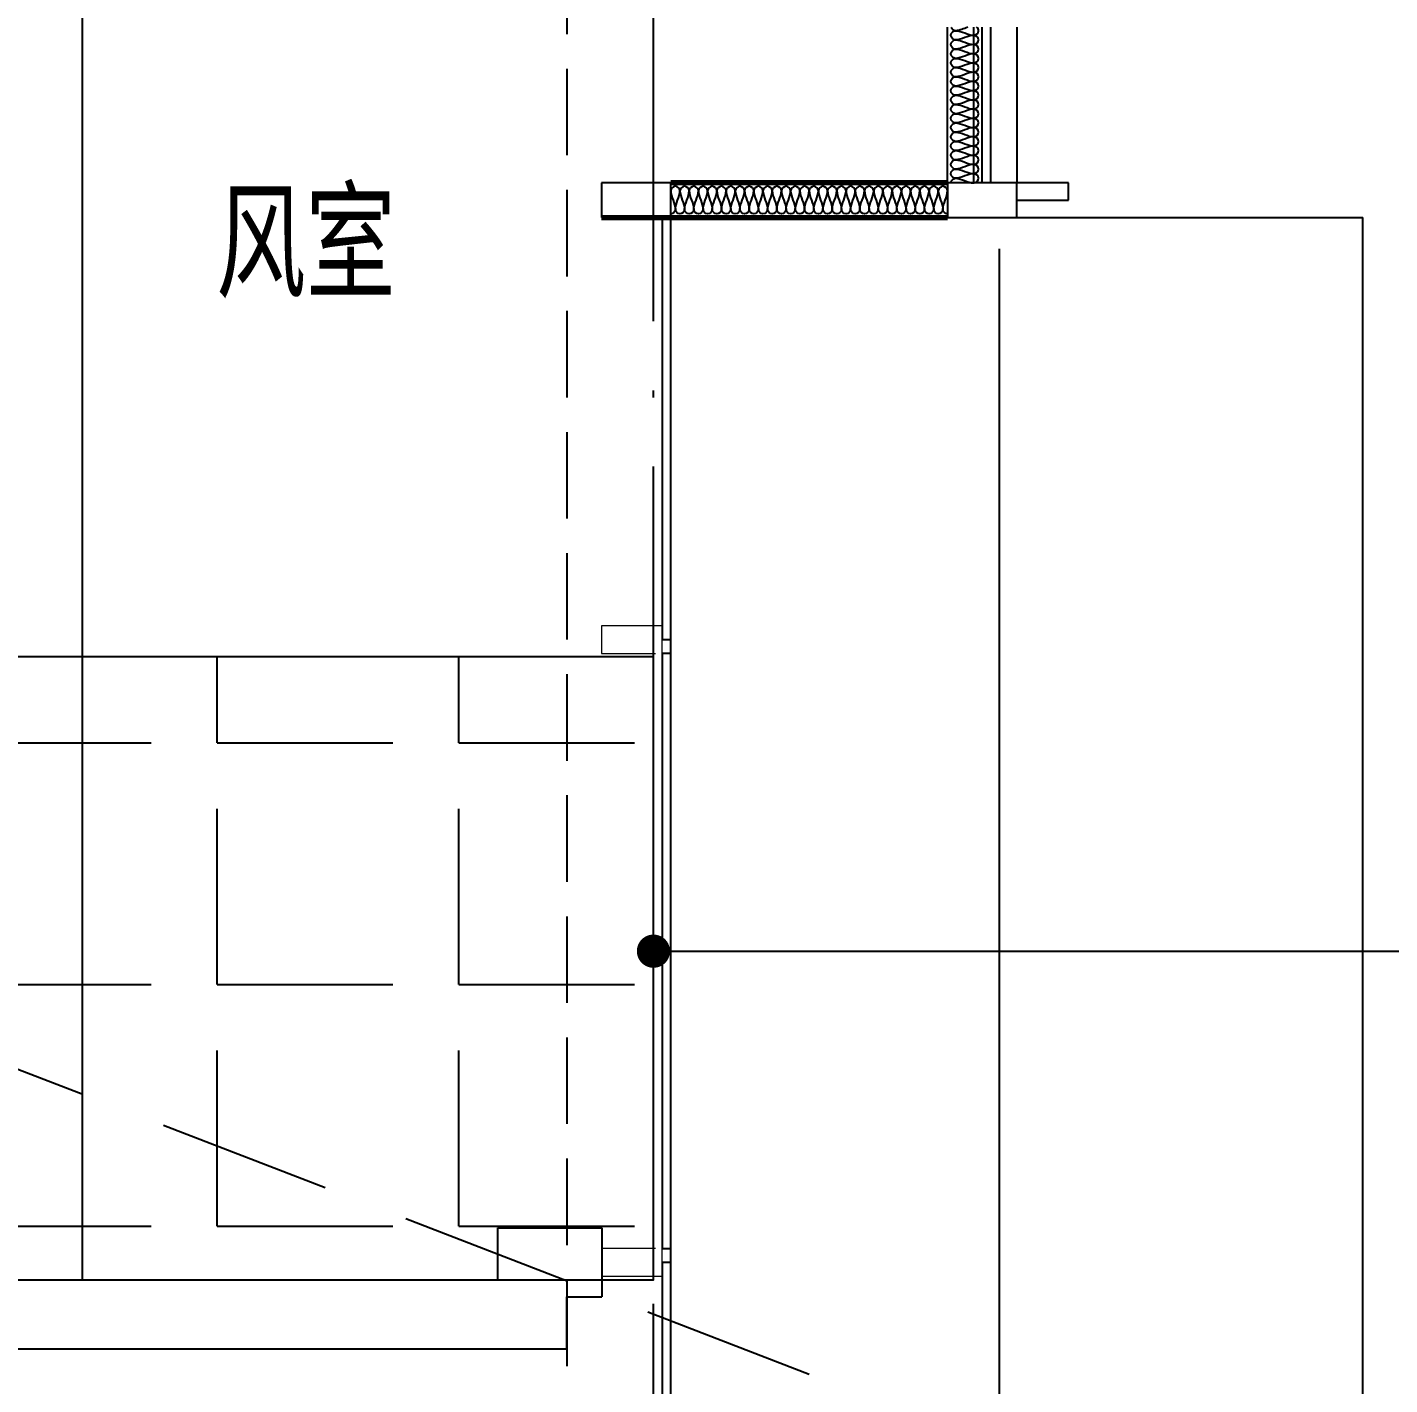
# Model space of a CAD drawing. Header units: millimetres. Extents: x 12325263 to 13848842, y -1463133 to 573208.
# Drawn here: x 12602487 to 12606425, y -628841 to -624917 of the extents above; entities that cross this region are included whole.
import ezdxf

# ---------------------------------------------------------------- set-up
doc = ezdxf.new("R2010")
doc.units = ezdxf.units.MM
doc.header["$LTSCALE"] = 1000
for name, pattern in [('ACAD_ISO02W100', [15, 12, -3]), ('DASH', [0.35, 0.25, -0.1]), ('DASHED2', [0.375, 0.25, -0.125]), ('DOTE', [2.42, 2, -0.2, 0.02, -0.2])]:
    doc.linetypes.add(name, pattern=pattern)
for name, color, linetype in [('A-ANNO-DIMS', 83, 'Continuous'), ('A-ANNO-TEXT', 7, 'Continuous'), ('A-AXIS', 16, 'DOTE'), ('A-DETL-0001', 1, 'Continuous'), ('A-GLAZ', 4, 'Continuous'), ('A-WALL', 5, 'Continuous'), ('A-WALL-PATT', 8, 'Continuous'), ('AXIS', 3, 'Continuous'), ('建筑-楼板开洞', 251, 'Continuous'), ('投影线', 6, 'ACAD_ISO02W100'), ('结构边线', 21, 'DASH')]:
    doc.layers.add(name, color=color, linetype=linetype)
for name, color, linetype, lineweight in [('A-FLOR-PROJ', 2, 'Continuous', 25), ('A-GENM', 2, 'Continuous', 70), ('A-GENM-PROJ', 2, 'Continuous', 25), ('A-GLAZ-MULL', 4, 'Continuous', 13), ('A-GLAZ-MULL-PROJ', 2, 'Continuous', 13), ('A-GLAZ-PROJ', 2, 'Continuous', 25)]:
    doc.layers.add(name, color=color, linetype=linetype, lineweight=lineweight)
doc.styles.add('_TCH_DIM_T3', font='SIMPLEX.shx', dxfattribs={"width": 0.705882, "bigfont": 'GBCBIG.shx'})
doc.styles.add('TITXV', font='', dxfattribs={"width": 0.7})
doc.styles.get('TITXV').set_extended_font_data('SimSun')
doc.dimstyles.new('_TCH_ARCH&&120', dxfattribs={"dimtxt": 306, "dimasz": 120, "dimexe": 300, "dimexo": 360, "dimgap": 147, "dimtad": 1, "dimdec": 0, "dimzin": 0, "dimdsep": 46, "dimtxsty": '_TCH_DIM_T3', "dimblk": 'ARCHTICK', "dimcen": 0.09, "dimclrt": 7, "dimazin": 2, "dimtfac": 1, "dimtdec": 0, "dimtix": 1, "dimtmove": 2, "dimatfit": 3, "dimfxl": 1, "dimfxlon": 1, "dimtolj": 1, "dimtzin": 0, "dimarcsym": 0})

# ---------------------------------------------------------------- blocks, each defined once
blk = doc.blocks.new('E L1 CANOPY4 - E L1 CANOPY-4275020-810_L1 SE')
at = {"layer": 'A-GENM'}
for p, q in [((-14850, 28020.2), (-15650.1, 28020.2)), ((-15850, 27920.2), (-14850, 27920.2)), ((-14850, 23680.2), (-15650.1, 23680.2)), ((-15850, 23580.2), (-14850, 23580.2))]:
    blk.add_line(p, q, dxfattribs=at)
blk = doc.blocks.new('FO-Louver Only with lower mullion - 150 Spacing no glass-V2-810_L1 SE')
at = {"layer": 'A-GENM-PROJ'}
for p, q in [((-225.1, 0), (224.7, 0)), ((224.7, -75), (-225.1, -75))]:
    blk.add_line(p, q, dxfattribs=at)
at = {"layer": 'A-GLAZ'}
for p, q in [((275, 150), (225, 150)), ((225, 150), (225, 0)), ((275, 0), (275, 150)), ((325, -200), (325, 0)), ((224.7, -100), (-225.1, -100)), ((-225.1, -125), (224.7, -125))]:
    blk.add_line(p, q, dxfattribs=at)
blk = doc.blocks.new('System Panel - G2-4279687-810_L1 SE')
at = {"layer": 'A-GLAZ'}
for p, q in [((-610, 0), (610, 0)), ((610, 25), (-609.7, 25)), ((610, 0), (610, 25))]:
    blk.add_line(p, q, dxfattribs=at)
blk = doc.blocks.new('System Panel - G2-V4-810_L1 SE')
at = {"layer": 'A-GLAZ'}
for p, q in [((610, 25), (-610, 25)), ((-610, 25), (-610, 0)), ((-610, 0), (610, 0)), ((610, 0), (610, 25))]:
    blk.add_line(p, q, dxfattribs=at)
blk = doc.blocks.new('Rectangular Mullion - 80 X 200mm-4274239-810_L1 SE')
at = {"layer": 'A-GLAZ-MULL'}
for p, q in [((-40, -25), (40, -25)), ((40, -25), (40, -200)), ((-40, -200), (-40, -44.45)), ((40, -200), (-40, -200))]:
    blk.add_line(p, q, dxfattribs=at)
blk = doc.blocks.new('Rectangular Mullion - 80 X 200mm-V5-810_L1 SE')
at = {"layer": 'A-GLAZ-MULL'}
for p, q in [((-40, -25), (40, -25)), ((-40, -200), (-40, -25)), ((40, -44.45), (40, -200)), ((40, -200), (-40, -200))]:
    blk.add_line(p, q, dxfattribs=at)
blk = doc.blocks.new('asdfadsgfd')
at = {"layer": 'A-DETL-0001'}
for p, q in [((15937.7, 6595.9), (15937.7, 6396)), ((16037.7, 6595.9), (15937.7, 6595.9)), ((16037.7, 6396), (16037.7, 6595.9)), ((15937.7, 6396), (16037.7, 6396)), ((16037.7, 5595.9), (15937.7, 5595.9)), ((15937.7, 5595.9), (15937.7, 5395.9)), ((16037.7, 5395.9), (16037.7, 5595.9)), ((15937.7, 5395.9), (16037.7, 5395.9)), ((15937.7, 5395.9), (15937.7, 4395.9)), ((11697.5, 4395.9), (15937.7, 4395.9))]:
    blk.add_line(p, q, dxfattribs=at)
for points in [[(15961, 6382.6), (15954.8, 6382.6), (15947.7, 6389.6), (15947.7, 6395.9)], [(15961, 6355.9), (15954.8, 6355.9), (15940.7, 6369.3), (15954.8, 6382.6), (15961, 6382.6)], [(16014.4, 6395.9), (15996.1, 6395.9), (15979.4, 6382.6), (15961, 6382.6)], [(15961, 6382.6), (15979.4, 6382.6), (15996.1, 6369.3), (16014.4, 6369.3)], [(16014.4, 6369.3), (16020.7, 6369.3), (16034.8, 6382.6), (16020.7, 6395.9), (16014.4, 6395.9)], [(15961, 6329.3), (15954.8, 6329.3), (15940.7, 6342.6), (15954.8, 6355.9), (15961, 6355.9)], [(16014.4, 6369.3), (15996.1, 6369.3), (15979.4, 6355.9), (15961, 6355.9)], [(15961, 6355.9), (15979.4, 6355.9), (15996.1, 6342.6), (16014.4, 6342.6)], [(16014.4, 6342.6), (15996.1, 6342.6), (15979.4, 6329.3), (15961, 6329.3)], [(16014.4, 6342.6), (16020.7, 6342.6), (16034.8, 6355.9), (16020.7, 6369.3), (16014.4, 6369.3)], [(16014.4, 6315.9), (16020.7, 6315.9), (16034.8, 6329.3), (16020.7, 6342.6), (16014.4, 6342.6)], [(15961, 6302.6), (15954.8, 6302.6), (15940.7, 6315.9), (15954.8, 6329.3), (15961, 6329.3)], [(15961, 6275.9), (15954.8, 6275.9), (15940.7, 6289.3), (15954.8, 6302.6), (15961, 6302.6)], [(15961, 6329.3), (15979.4, 6329.3), (15996.1, 6315.9), (16014.4, 6315.9)], [(16014.4, 6315.9), (15996.1, 6315.9), (15979.4, 6302.6), (15961, 6302.6)], [(15961, 6302.6), (15979.4, 6302.6), (15996.1, 6289.3), (16014.4, 6289.3)], [(16014.4, 6289.3), (16020.7, 6289.3), (16034.8, 6302.6), (16020.7, 6315.9), (16014.4, 6315.9)], [(15961, 6249.3), (15954.8, 6249.3), (15940.7, 6262.6), (15954.8, 6275.9), (15961, 6275.9)], [(16014.4, 6289.3), (15996.1, 6289.3), (15979.4, 6275.9), (15961, 6275.9)], [(15961, 6275.9), (15979.4, 6275.9), (15996.1, 6262.6), (16014.4, 6262.6)], [(16014.4, 6262.6), (15996.1, 6262.6), (15979.4, 6249.3), (15961, 6249.3)], [(16014.4, 6262.6), (16020.7, 6262.6), (16034.8, 6275.9), (16020.7, 6289.3), (16014.4, 6289.3)], [(16014.4, 6235.9), (16020.7, 6235.9), (16034.8, 6249.3), (16020.7, 6262.6), (16014.4, 6262.6)], [(15961, 6222.6), (15954.8, 6222.6), (15940.7, 6235.9), (15954.8, 6249.3), (15961, 6249.3)], [(15961, 6195.9), (15954.8, 6195.9), (15940.7, 6209.3), (15954.8, 6222.6), (15961, 6222.6)], [(15961, 6249.3), (15979.4, 6249.3), (15996.1, 6235.9), (16014.4, 6235.9)], [(16014.4, 6235.9), (15996.1, 6235.9), (15979.4, 6222.6), (15961, 6222.6)], [(15961, 6222.6), (15979.4, 6222.6), (15996.1, 6209.3), (16014.4, 6209.3)], [(16014.4, 6209.3), (16020.7, 6209.3), (16034.8, 6222.6), (16020.7, 6235.9), (16014.4, 6235.9)], [(15961, 6169.3), (15954.8, 6169.3), (15940.7, 6182.6), (15954.8, 6195.9), (15961, 6195.9)], [(16014.4, 6209.3), (15996.1, 6209.3), (15979.4, 6195.9), (15961, 6195.9)], [(15961, 6195.9), (15979.4, 6195.9), (15996.1, 6182.6), (16014.4, 6182.6)], [(16014.4, 6182.6), (16020.7, 6182.6), (16034.8, 6195.9), (16020.7, 6209.3), (16014.4, 6209.3)], [(15961, 6142.6), (15954.8, 6142.6), (15940.7, 6155.9), (15954.8, 6169.3), (15961, 6169.3)], [(16014.4, 6182.6), (15996.1, 6182.6), (15979.4, 6169.3), (15961, 6169.3)], [(15961, 6169.3), (15979.4, 6169.3), (15996.1, 6155.9), (16014.4, 6155.9)], [(16014.4, 6155.9), (15996.1, 6155.9), (15979.4, 6142.6), (15961, 6142.6)], [(16014.4, 6155.9), (16020.7, 6155.9), (16034.8, 6169.3), (16020.7, 6182.6), (16014.4, 6182.6)], [(16014.4, 6129.3), (16020.7, 6129.3), (16034.8, 6142.6), (16020.7, 6155.9), (16014.4, 6155.9)], [(15961, 6115.9), (15954.8, 6115.9), (15940.7, 6129.3), (15954.8, 6142.6), (15961, 6142.6)], [(15961, 6089.3), (15954.8, 6089.3), (15940.7, 6102.6), (15954.8, 6115.9), (15961, 6115.9)], [(15961, 6142.6), (15979.4, 6142.6), (15996.1, 6129.3), (16014.4, 6129.3)], [(16014.4, 6129.3), (15996.1, 6129.3), (15979.4, 6115.9), (15961, 6115.9)], [(15961, 6115.9), (15979.4, 6115.9), (15996.1, 6102.6), (16014.4, 6102.6)], [(16014.4, 6102.6), (16020.7, 6102.6), (16034.8, 6115.9), (16020.7, 6129.3), (16014.4, 6129.3)], [(15961, 6062.6), (15954.8, 6062.6), (15940.7, 6075.9), (15954.8, 6089.3), (15961, 6089.3)], [(16014.4, 6102.6), (15996.1, 6102.6), (15979.4, 6089.3), (15961, 6089.3)], [(15961, 6089.3), (15979.4, 6089.3), (15996.1, 6075.9), (16014.4, 6075.9)], [(16014.4, 6075.9), (15996.1, 6075.9), (15979.4, 6062.6), (15961, 6062.6)], [(16014.4, 6075.9), (16020.7, 6075.9), (16034.8, 6089.3), (16020.7, 6102.6), (16014.4, 6102.6)], [(16014.4, 6049.3), (16020.7, 6049.3), (16034.8, 6062.6), (16020.7, 6075.9), (16014.4, 6075.9)], [(15961, 6035.9), (15954.8, 6035.9), (15940.7, 6049.3), (15954.8, 6062.6), (15961, 6062.6)], [(15961, 6009.3), (15954.8, 6009.3), (15940.7, 6022.6), (15954.8, 6035.9), (15961, 6035.9)], [(15961, 6062.6), (15979.4, 6062.6), (15996.1, 6049.3), (16014.4, 6049.3)], [(16014.4, 6049.3), (15996.1, 6049.3), (15979.4, 6035.9), (15961, 6035.9)], [(15961, 6035.9), (15979.4, 6035.9), (15996.1, 6022.6), (16014.4, 6022.6)], [(16014.4, 6022.6), (16020.7, 6022.6), (16034.8, 6035.9), (16020.7, 6049.3), (16014.4, 6049.3)], [(15961, 5982.6), (15954.8, 5982.6), (15940.7, 5995.9), (15954.8, 6009.3), (15961, 6009.3)], [(16014.4, 6022.6), (15996.1, 6022.6), (15979.4, 6009.3), (15961, 6009.3)], [(15961, 6009.3), (15979.4, 6009.3), (15996.1, 5995.9), (16014.4, 5995.9)], [(16014.4, 5995.9), (15996.1, 5995.9), (15979.4, 5982.6), (15961, 5982.6)], [(16014.4, 5995.9), (16020.7, 5995.9), (16034.8, 6009.3), (16020.7, 6022.6), (16014.4, 6022.6)], [(16014.4, 5969.3), (16020.7, 5969.3), (16034.8, 5982.6), (16020.7, 5995.9), (16014.4, 5995.9)], [(15961, 5955.9), (15954.8, 5955.9), (15940.7, 5969.3), (15954.8, 5982.6), (15961, 5982.6)], [(15961, 5929.3), (15954.8, 5929.3), (15940.7, 5942.6), (15954.8, 5955.9), (15961, 5955.9)], [(15961, 5982.6), (15979.4, 5982.6), (15996.1, 5969.3), (16014.4, 5969.3)], [(16014.4, 5969.3), (15996.1, 5969.3), (15979.4, 5955.9), (15961, 5955.9)], [(15961, 5955.9), (15979.4, 5955.9), (15996.1, 5942.6), (16014.4, 5942.6)], [(16014.4, 5942.6), (16020.7, 5942.6), (16034.8, 5955.9), (16020.7, 5969.3), (16014.4, 5969.3)], [(15961, 5902.6), (15954.8, 5902.6), (15940.7, 5915.9), (15954.8, 5929.3), (15961, 5929.3)], [(16014.4, 5942.6), (15996.1, 5942.6), (15979.4, 5929.3), (15961, 5929.3)], [(15961, 5929.3), (15979.4, 5929.3), (15996.1, 5915.9), (16014.4, 5915.9)], [(16014.4, 5915.9), (15996.1, 5915.9), (15979.4, 5902.6), (15961, 5902.6)], [(16014.4, 5915.9), (16020.7, 5915.9), (16034.8, 5929.3), (16020.7, 5942.6), (16014.4, 5942.6)], [(16014.4, 5889.3), (16020.7, 5889.3), (16034.8, 5902.6), (16020.7, 5915.9), (16014.4, 5915.9)], [(15961, 5875.9), (15954.8, 5875.9), (15940.7, 5889.3), (15954.8, 5902.6), (15961, 5902.6)], [(15961, 5849.3), (15954.8, 5849.3), (15940.7, 5862.6), (15954.8, 5875.9), (15961, 5875.9)], [(15961, 5902.6), (15979.4, 5902.6), (15996.1, 5889.3), (16014.4, 5889.3)], [(16014.4, 5889.3), (15996.1, 5889.3), (15979.4, 5875.9), (15961, 5875.9)], [(15961, 5875.9), (15979.4, 5875.9), (15996.1, 5862.6), (16014.4, 5862.6)], [(16014.4, 5862.6), (16020.7, 5862.6), (16034.8, 5875.9), (16020.7, 5889.3), (16014.4, 5889.3)], [(15961, 5822.6), (15954.8, 5822.6), (15940.7, 5835.9), (15954.8, 5849.3), (15961, 5849.3)], [(16014.4, 5862.6), (15996.1, 5862.6), (15979.4, 5849.3), (15961, 5849.3)], [(15961, 5849.3), (15979.4, 5849.3), (15996.1, 5835.9), (16014.4, 5835.9)], [(16014.4, 5835.9), (15996.1, 5835.9), (15979.4, 5822.6), (15961, 5822.6)], [(16014.4, 5835.9), (16020.7, 5835.9), (16034.8, 5849.3), (16020.7, 5862.6), (16014.4, 5862.6)], [(16014.4, 5809.3), (16020.7, 5809.3), (16034.8, 5822.6), (16020.7, 5835.9), (16014.4, 5835.9)], [(15961, 5795.9), (15954.8, 5795.9), (15940.7, 5809.3), (15954.8, 5822.6), (15961, 5822.6)], [(15961, 5769.3), (15954.8, 5769.3), (15940.7, 5782.6), (15954.8, 5795.9), (15961, 5795.9)], [(15961, 5822.6), (15979.4, 5822.6), (15996.1, 5809.3), (16014.4, 5809.3)], [(16014.4, 5809.3), (15996.1, 5809.3), (15979.4, 5795.9), (15961, 5795.9)], [(15961, 5795.9), (15979.4, 5795.9), (15996.1, 5782.6), (16014.4, 5782.6)], [(16014.4, 5782.6), (16020.7, 5782.6), (16034.8, 5795.9), (16020.7, 5809.3), (16014.4, 5809.3)], [(15961, 5742.6), (15954.8, 5742.6), (15940.7, 5755.9), (15954.8, 5769.3), (15961, 5769.3)], [(16014.4, 5782.6), (15996.1, 5782.6), (15979.4, 5769.3), (15961, 5769.3)], [(15961, 5769.3), (15979.4, 5769.3), (15996.1, 5755.9), (16014.4, 5755.9)], [(16014.4, 5755.9), (15996.1, 5755.9), (15979.4, 5742.6), (15961, 5742.6)], [(16014.4, 5755.9), (16020.7, 5755.9), (16034.8, 5769.3), (16020.7, 5782.6), (16014.4, 5782.6)], [(16014.4, 5729.3), (16020.7, 5729.3), (16034.8, 5742.6), (16020.7, 5755.9), (16014.4, 5755.9)], [(15961, 5715.9), (15954.8, 5715.9), (15940.7, 5729.3), (15954.8, 5742.6), (15961, 5742.6)], [(15961, 5689.3), (15954.8, 5689.3), (15940.7, 5702.6), (15954.8, 5715.9), (15961, 5715.9)], [(15961, 5742.6), (15979.4, 5742.6), (15996.1, 5729.3), (16014.4, 5729.3)], [(16014.4, 5729.3), (15996.1, 5729.3), (15979.4, 5715.9), (15961, 5715.9)], [(15961, 5715.9), (15979.4, 5715.9), (15996.1, 5702.6), (16014.4, 5702.6)], [(16014.4, 5702.6), (16020.7, 5702.6), (16034.8, 5715.9), (16020.7, 5729.3), (16014.4, 5729.3)], [(15961, 5662.6), (15954.8, 5662.6), (15940.7, 5675.9), (15954.8, 5689.3), (15961, 5689.3)], [(16014.4, 5702.6), (15996.1, 5702.6), (15979.4, 5689.3), (15961, 5689.3)], [(15961, 5689.3), (15979.4, 5689.3), (15996.1, 5675.9), (16014.4, 5675.9)], [(16014.4, 5675.9), (15996.1, 5675.9), (15979.4, 5662.6), (15961, 5662.6)], [(16014.4, 5675.9), (16020.7, 5675.9), (16034.8, 5689.3), (16020.7, 5702.6), (16014.4, 5702.6)], [(16014.4, 5649.3), (16020.7, 5649.3), (16034.8, 5662.6), (16020.7, 5675.9), (16014.4, 5675.9)], [(15961, 5635.9), (15954.8, 5635.9), (15940.7, 5649.3), (15954.8, 5662.6), (15961, 5662.6)], [(15961, 5609.3), (15954.8, 5609.3), (15940.7, 5622.6), (15954.8, 5635.9), (15961, 5635.9)], [(15961, 5662.6), (15979.4, 5662.6), (15996.1, 5649.3), (16014.4, 5649.3)], [(16014.4, 5649.3), (15996.1, 5649.3), (15979.4, 5635.9), (15961, 5635.9)], [(15961, 5635.9), (15979.4, 5635.9), (15996.1, 5622.6), (16014.4, 5622.6)], [(16014.4, 5622.6), (16020.7, 5622.6), (16034.8, 5635.9), (16020.7, 5649.3), (16014.4, 5649.3)], [(15947.7, 5595.9), (15947.7, 5602.2), (15954.8, 5609.3), (15961, 5609.3)], [(16014.4, 5622.6), (15996.1, 5622.6), (15979.4, 5609.3), (15961, 5609.3)], [(15961, 5609.3), (15979.4, 5609.3), (15996.1, 5595.9), (16014.4, 5595.9)], [(16014.4, 5595.9), (16020.7, 5595.9), (16034.8, 5609.3), (16020.7, 5622.6), (16014.4, 5622.6)], [(16037.6, 5586.1), (16043.9, 5586.1), (16050.9, 5579.1), (16050.9, 5572.8)], [(16050.9, 5572.8), (16050.9, 5554.7), (16037.9, 5538.1), (16037.6, 5520)], [(16050.9, 5572.8), (16050.9, 5579.1), (16064.3, 5593.2), (16077.6, 5579.1), (16077.6, 5572.8)], [(16064.3, 5519.5), (16064.3, 5537.8), (16050.9, 5554.5), (16050.9, 5572.8)], [(16077.6, 5572.8), (16077.6, 5554.5), (16064.3, 5537.8), (16064.3, 5519.5)], [(16077.6, 5572.8), (16077.6, 5579.1), (16090.9, 5593.2), (16104.3, 5579.1), (16104.3, 5572.8)], [(16090.9, 5519.5), (16090.9, 5537.8), (16077.6, 5554.5), (16077.6, 5572.8)], [(16104.3, 5572.8), (16104.3, 5554.5), (16090.9, 5537.8), (16090.9, 5519.5)], [(16104.3, 5572.8), (16104.3, 5579.1), (16117.6, 5593.2), (16130.9, 5579.1), (16130.9, 5572.8)], [(16117.6, 5519.5), (16117.6, 5537.8), (16104.3, 5554.5), (16104.3, 5572.8)], [(16130.9, 5572.8), (16130.9, 5554.5), (16117.6, 5537.8), (16117.6, 5519.5)], [(16130.9, 5572.8), (16130.9, 5579.1), (16144.3, 5593.2), (16157.6, 5579.1), (16157.6, 5572.8)], [(16144.3, 5519.5), (16144.3, 5537.8), (16130.9, 5554.5), (16130.9, 5572.8)], [(16157.6, 5572.8), (16157.6, 5554.5), (16144.3, 5537.8), (16144.3, 5519.5)], [(16157.6, 5572.8), (16157.6, 5579.1), (16170.9, 5593.2), (16184.3, 5579.1), (16184.3, 5572.8)], [(16170.9, 5519.5), (16170.9, 5537.8), (16157.6, 5554.5), (16157.6, 5572.8)], [(16184.3, 5572.8), (16184.3, 5554.5), (16170.9, 5537.8), (16170.9, 5519.5)], [(16184.3, 5572.8), (16184.3, 5579.1), (16197.6, 5593.2), (16210.9, 5579.1), (16210.9, 5572.8)], [(16197.6, 5519.5), (16197.6, 5537.8), (16184.3, 5554.5), (16184.3, 5572.8)], [(16210.9, 5572.8), (16210.9, 5554.5), (16197.6, 5537.8), (16197.6, 5519.5)], [(16210.9, 5572.8), (16210.9, 5579.1), (16224.3, 5593.2), (16237.6, 5579.1), (16237.6, 5572.8)], [(16224.3, 5519.5), (16224.3, 5537.8), (16210.9, 5554.5), (16210.9, 5572.8)], [(16237.6, 5572.8), (16237.6, 5554.5), (16224.3, 5537.8), (16224.3, 5519.5)], [(16237.6, 5572.8), (16237.6, 5579.1), (16250.9, 5593.2), (16264.3, 5579.1), (16264.3, 5572.8)], [(16250.9, 5519.5), (16250.9, 5537.8), (16237.6, 5554.5), (16237.6, 5572.8)], [(16264.3, 5572.8), (16264.3, 5554.5), (16250.9, 5537.8), (16250.9, 5519.5)], [(16264.3, 5572.8), (16264.3, 5579.1), (16277.6, 5593.2), (16290.9, 5579.1), (16290.9, 5572.8)], [(16277.6, 5519.5), (16277.6, 5537.8), (16264.3, 5554.5), (16264.3, 5572.8)], [(16290.9, 5572.8), (16290.9, 5554.5), (16277.6, 5537.8), (16277.6, 5519.5)], [(16290.9, 5572.8), (16290.9, 5579.1), (16304.3, 5593.2), (16317.6, 5579.1), (16317.6, 5572.8)], [(16304.3, 5519.5), (16304.3, 5537.8), (16290.9, 5554.5), (16290.9, 5572.8)], [(16317.6, 5572.8), (16317.6, 5554.5), (16304.3, 5537.8), (16304.3, 5519.5)], [(16317.6, 5572.8), (16317.6, 5579.1), (16330.9, 5593.2), (16344.3, 5579.1), (16344.3, 5572.8)], [(16330.9, 5519.5), (16330.9, 5537.8), (16317.6, 5554.5), (16317.6, 5572.8)], [(16344.3, 5572.8), (16344.3, 5554.5), (16330.9, 5537.8), (16330.9, 5519.5)], [(16344.3, 5572.8), (16344.3, 5579.1), (16357.6, 5593.2), (16370.9, 5579.1), (16370.9, 5572.8)], [(16357.6, 5519.5), (16357.6, 5537.8), (16344.3, 5554.5), (16344.3, 5572.8)], [(16370.9, 5572.8), (16370.9, 5554.5), (16357.6, 5537.8), (16357.6, 5519.5)], [(16370.9, 5572.8), (16370.9, 5579.1), (16384.3, 5593.2), (16397.6, 5579.1), (16397.6, 5572.8)], [(16384.3, 5519.5), (16384.3, 5537.8), (16370.9, 5554.5), (16370.9, 5572.8)], [(16397.6, 5572.8), (16397.6, 5554.5), (16384.3, 5537.8), (16384.3, 5519.5)], [(16397.6, 5572.8), (16397.6, 5579.1), (16410.9, 5593.2), (16424.3, 5579.1), (16424.3, 5572.8)], [(16410.9, 5519.5), (16410.9, 5537.8), (16397.6, 5554.5), (16397.6, 5572.8)], [(16424.3, 5572.8), (16424.3, 5554.5), (16410.9, 5537.8), (16410.9, 5519.5)], [(16424.3, 5572.8), (16424.3, 5579.1), (16437.6, 5593.2), (16450.9, 5579.1), (16450.9, 5572.8)], [(16437.6, 5519.5), (16437.6, 5537.8), (16424.3, 5554.5), (16424.3, 5572.8)], [(16450.9, 5572.8), (16450.9, 5554.5), (16437.6, 5537.8), (16437.6, 5519.5)], [(16450.9, 5572.8), (16450.9, 5579.1), (16464.3, 5593.2), (16477.6, 5579.1), (16477.6, 5572.8)], [(16464.3, 5519.5), (16464.3, 5537.8), (16450.9, 5554.5), (16450.9, 5572.8)], [(16477.6, 5572.8), (16477.6, 5554.5), (16464.3, 5537.8), (16464.3, 5519.5)], [(16477.6, 5572.8), (16477.6, 5577.9), (16482, 5583.5), (16487.2, 5585.4)], [(16487.5, 5537.4), (16483.5, 5549.1), (16477.6, 5560.6), (16477.6, 5572.8)], [(16064.3, 5519.5), (16064.3, 5513.2), (16077.6, 5499.1), (16090.9, 5513.2), (16090.9, 5519.5)], [(16090.9, 5519.5), (16090.9, 5513.2), (16104.3, 5499.1), (16117.6, 5513.2), (16117.6, 5519.5)], [(16117.6, 5519.5), (16117.6, 5513.2), (16130.9, 5499.1), (16144.3, 5513.2), (16144.3, 5519.5)], [(16144.3, 5519.5), (16144.3, 5513.2), (16157.6, 5499.1), (16170.9, 5513.2), (16170.9, 5519.5)], [(16170.9, 5519.5), (16170.9, 5513.2), (16184.3, 5499.1), (16197.6, 5513.2), (16197.6, 5519.5)], [(16197.6, 5519.5), (16197.6, 5513.2), (16210.9, 5499.1), (16224.3, 5513.2), (16224.3, 5519.5)], [(16224.3, 5519.5), (16224.3, 5513.2), (16237.6, 5499.1), (16250.9, 5513.2), (16250.9, 5519.5)], [(16250.9, 5519.5), (16250.9, 5513.2), (16264.3, 5499.1), (16277.6, 5513.2), (16277.6, 5519.5)], [(16277.6, 5519.5), (16277.6, 5513.2), (16290.9, 5499.1), (16304.3, 5513.2), (16304.3, 5519.5)], [(16304.3, 5519.5), (16304.3, 5513.2), (16317.6, 5499.1), (16330.9, 5513.2), (16330.9, 5519.5)], [(16330.9, 5519.5), (16330.9, 5513.2), (16344.3, 5499.1), (16357.6, 5513.2), (16357.6, 5519.5)], [(16357.6, 5519.5), (16357.6, 5513.2), (16370.9, 5499.1), (16384.3, 5513.2), (16384.3, 5519.5)], [(16384.3, 5519.5), (16384.3, 5513.2), (16397.6, 5499.1), (16410.9, 5513.2), (16410.9, 5519.5)], [(16410.9, 5519.5), (16410.9, 5513.2), (16424.3, 5499.1), (16437.6, 5513.2), (16437.6, 5519.5)], [(16437.6, 5519.5), (16437.6, 5513.2), (16450.9, 5499.1), (16464.3, 5513.2), (16464.3, 5519.5)]]:
    blk.add_open_spline(points, degree=3, dxfattribs=at)
for points, knots in [([(16037.6, 5519.2), (16037.8, 5513), (16051, 5499.2), (16064.3, 5513.2), (16064.3, 5519.5)], [0.018106, 0.018106, 0.018106, 0.018106, 1.414214, 2.828427, 2.828427, 2.828427, 2.828427]), ([(16464.3, 5519.5), (16464.3, 5513.2), (16474.8, 5502), (16485.4, 5508.6), (16488, 5511.8)], [0, 0, 0, 0, 1.414214, 2.243768, 2.243768, 2.243768, 2.243768])]:
    blk.add_open_spline(points, degree=3, knots=knots, dxfattribs=at)
at = {"layer": 'A-FLOR-PROJ'}
for p, q in [((12917.4, 6395.9), (12957.4, 6395.9)), ((12997.4, 6395.9), (14637.4, 6395.9)), ((14677.4, 6395.9), (14717.4, 6395.9)), ((16037.7, 6395.9), (16037.7, 5595.9)), ((16037.7, 5595.9), (16487.5, 5595.9))]:
    blk.add_line(p, q, dxfattribs=at)
at = {"layer": 'A-GLAZ'}
for p, q in [((14677.4, 6420.9), (12957.4, 6420.9)), ((12957.4, 6420.9), (12957.4, 6395.9)), ((14677.4, 6395.9), (14677.4, 6420.9)), ((12957.4, 6395.9), (14677.4, 6395.9))]:
    blk.add_line(p, q, dxfattribs=at)
at = {"layer": 'A-GENM-PROJ', "rotation": 270}
blk.add_blockref('E L1 CANOPY4 - E L1 CANOPY-4275020-810_L1 SE', (-11982.6, -9254.1), dxfattribs=at)
at = {"layer": 'A-GLAZ-MULL-PROJ', "extrusion": (0, 0, -1), "rotation": 180}
for name, p in [('Rectangular Mullion - 80 X 200mm-V5-810_L1 SE', (-12917.4, 6395.9)), ('Rectangular Mullion - 80 X 200mm-4274239-810_L1 SE', (-14717.4, 6395.9))]:
    blk.add_blockref(name, p, dxfattribs=at)
at = {"layer": 'A-GLAZ-PROJ'}
for name, p in [('System Panel - G2-4279687-810_L1 SE', (12307.4, 6395.9)), ('System Panel - G2-V4-810_L1 SE', (15327.4, 6395.9))]:
    blk.add_blockref(name, p, dxfattribs=at)
at = {"layer": 'A-GLAZ-PROJ', "rotation": 180}
blk.add_blockref('FO-Louver Only with lower mullion - 150 Spacing no glass-V2-810_L1 SE', (16262.4, 5395.9), dxfattribs=at)
blk = doc.blocks.new('qlzw')
at = {"layer": 'A-AXIS'}
blk.add_line((12470866.8, 979489.8), (12470866.8, 1082089.8), dxfattribs=at)
blk = doc.blocks.new('_ArchTick')
at = {"color": 0, "linetype": 'ByBlock', "const_width": 0.4}
blk.add_lwpolyline([(-0.5, -0.5), (0.5, 0.5)], dxfattribs=at)
blk = doc.blocks.new('*D2436')
at = {"layer": 'A-ANNO-DIMS', "color": 0, "lineweight": -2, "transparency": 16777216}
for p, q in [((12597796.8, -629898.7), (12597796.8, -630199.7)), ((12597796.8, -629899.7), (12602646.8, -629899.7)), ((12602646.8, -629898.7), (12602646.8, -630199.7))]:
    blk.add_line(p, q, dxfattribs=at)
at = {"layer": 'Defpoints', "color": 0, "transparency": 16777216}
for p in [(12597796.8, -628536.8), (12602646.8, -628536.8), (12602646.8, -629899.7)]:
    blk.add_point(p, dxfattribs=at)
at = {"layer": 'A-ANNO-DIMS', "color": 0, "lineweight": -2, "transparency": 16777216, "xscale": 120, "yscale": 120, "zscale": 120, "rotation": 180}
blk.add_blockref('_ArchTick', (12597796.8, -629899.7), dxfattribs=at)
at = {"layer": 'A-ANNO-DIMS', "color": 0, "lineweight": -2, "transparency": 16777216, "xscale": 120, "yscale": 120, "zscale": 120}
blk.add_blockref('_ArchTick', (12602646.8, -629899.7), dxfattribs=at)
at = {"layer": 'A-ANNO-DIMS', "color": 7, "transparency": 16777216, "insert": (12600221.8, -629599.7), "char_height": 306, "attachment_point": 5, "style": '_TCH_DIM_T3'}
blk.add_mtext('\\A1;4850', dxfattribs=at)
blk = doc.blocks.new('*D2437')
at = {"layer": 'A-ANNO-DIMS', "color": 0, "lineweight": -2, "transparency": 16777216}
for p, q in [((12602646.8, -629898.7), (12602646.8, -630199.7)), ((12602646.8, -629899.7), (12604296.8, -629899.7)), ((12604296.8, -629898.7), (12604296.8, -630199.7))]:
    blk.add_line(p, q, dxfattribs=at)
at = {"layer": 'Defpoints', "color": 0, "transparency": 16777216}
for p in [(12602646.8, -628536.8), (12604296.8, -628536.8), (12604296.8, -629899.7)]:
    blk.add_point(p, dxfattribs=at)
at = {"layer": 'A-ANNO-DIMS', "color": 0, "lineweight": -2, "transparency": 16777216, "xscale": 120, "yscale": 120, "zscale": 120, "rotation": 180}
blk.add_blockref('_ArchTick', (12602646.8, -629899.7), dxfattribs=at)
at = {"layer": 'A-ANNO-DIMS', "color": 0, "lineweight": -2, "transparency": 16777216, "xscale": 120, "yscale": 120, "zscale": 120}
blk.add_blockref('_ArchTick', (12604296.8, -629899.7), dxfattribs=at)
at = {"layer": 'A-ANNO-DIMS', "color": 7, "transparency": 16777216, "insert": (12603471.8, -629599.7), "char_height": 306, "attachment_point": 5, "style": '_TCH_DIM_T3'}
blk.add_mtext('\\A1;1650', dxfattribs=at)

msp = doc.modelspace()

# ---------------------------------------------------------------- hatches: boundary and pattern name
at = {"layer": 'A-WALL-PATT'}
h = msp.add_hatch(dxfattribs=at)
h.set_pattern_fill('ANSI37', color=252, scale=150)
h.set_pattern_definition([(45, (-400000, 0), (-168.3798023, 168.3798023), []), (135, (-400000, 0), (-168.3798023, -168.3798023), [])])
edge = h.paths.add_edge_path()
edge.add_line((12617170, -539458), (12627664.7, -539458))
edge.add_line((12627664.7, -539458), (12617498.2, -546587.6))
edge.add_line((12617498.2, -546587.6), (12598406.6, -559976.1))
edge.add_line((12598406.6, -559976.1), (12585091.3, -540989.1))
edge.add_line((12585091.3, -540989.1), (12584144.7, -541197.3))
edge.add_line((12584144.7, -541197.3), (12583864.1, -542803.9))
edge.add_arc((12578880.4, -541928.7), 5060, 269.1474, 350.0397, ccw=False)
edge.add_arc((12578698.9, -554127.5), 7140.2, 89.14809, 125.03345)
edge.add_line((12574600, -548281), (12560037.5, -558490.6))
edge.add_line((12560037.5, -558490.6), (12559927.1, -558471.2))
edge.add_line((12559927.1, -558471.2), (12559927.1, -564050))
edge.add_line((12559927.1, -564050), (12558858.8, -564810))
edge.add_line((12558858.8, -564810), (12559927.1, -566333.2))
edge.add_line((12559927.1, -566333.2), (12559927.6, -588159))
edge.add_line((12559927.6, -588159), (12558263.3, -589586.8))
edge.add_line((12558263.3, -589586.8), (12557796.8, -589586.8))
edge.add_line((12557796.8, -589586.8), (12557796.8, -598151.2))
edge.add_line((12557796.8, -598151.2), (12560482.1, -600836.4))
edge.add_arc((12552451.5, -592361.2), 11675.6, 270.02561, 313.45682, ccw=False)
edge.add_line((12552456.7, -604036.8), (12551424.9, -604036.8))
edge.add_arc((12551424.9, -607536.8), 3500, 90, 186.8053)
edge.add_line((12547949.6, -607951.5), (12549871.4, -624055.3))
edge.add_line((12549871.4, -624055.3), (12550966.8, -633201.5))
edge.add_line((12550966.8, -633201.5), (12550966.8, -643886.8))
edge.add_line((12550966.8, -643886.8), (12550966.8, -653386.8))
edge.add_line((12550966.8, -653386.8), (12614072.2, -653386.8))
edge.add_line((12614072.2, -653386.8), (12616970.5, -653386.8))
edge.add_arc((12639113.3, -663769.1), 24455.9, 154.87893, 159.83059)
edge.add_arc((12619069.5, -656056.1), 3000, 166.1263, 249.1464)
edge.add_arc((12632240.8, -621479.9), 40000, 249.14639, 262.18067)
edge.add_line((12626798.8, -661108), (12526241.6, -661108))
edge.add_line((12526241.6, -661108), (12526241.6, -616108))
edge.add_line((12526241.6, -616108), (12504241.6, -616108))
edge.add_line((12504241.6, -616108), (12504241.6, -539458))
edge.add_line((12504241.6, -539458), (12586460, -539458))
edge.add_line((12586460, -539458), (12617170, -539458))
at = {"layer": '建筑-楼板开洞'}
h = msp.add_hatch(dxfattribs=at)
h.set_pattern_fill('ANGLE', color=256, scale=200)
h.set_pattern_definition([(0, (-2e-09, -15100), (0, 698.5), [508, -190.5]), (90, (-2e-09, -15100), (-698.5, 4e-14), [508, -190.5])])
h.paths.add_polyline_path([(12604296.8, -626736.8), (12591396.8, -626736.8), (12591396.8, -622450), (12588396.8, -622450), (12588396.8, -628536.8), (12604296.8, -628536.8), (12604296.8, -628286.8), (12604296.8, -628286.8)])

# ---------------------------------------------------------------- linework, layer by layer
at = {"layer": 'A-WALL'}
for p, q in [((12602646.8, -628536.8), (12602646.8, -621986.8)), ((12603846.8, -628386.8), (12604147.2, -628386.8)), ((12603846.8, -628536.8), (12603846.8, -628386.8)), ((12604147.2, -628386.8), (12604147.2, -628586.8)), ((12602646.8, -628536.8), (12603846.8, -628536.8)), ((12604046.8, -628586.8), (12604147.2, -628586.8)), ((12604046.8, -628736.8), (12604046.8, -628586.8)), ((12597446.8, -628736.8), (12602546.8, -628736.8)), ((12602546.8, -628736.8), (12604046.8, -628736.8))]:
    msp.add_line(p, q, dxfattribs=at)
at = {"layer": 'AXIS'}
msp.add_line((12604296.8, -627587.3), (12607470, -627587.3), dxfattribs=at)
msp.add_line((12604296.8, -627587.3), (12607470, -627587.3), dxfattribs=at)
at = {"layer": 'AXIS', "const_width": 48}
msp.add_lwpolyline([(12604272.8, -627587.3, 1), (12604320.8, -627587.3, 1)], format="xyb", close=True, dxfattribs=at)
msp.add_lwpolyline([(12604272.8, -627587.3, 1), (12604320.8, -627587.3, 1)], format="xyb", close=True, dxfattribs=at)
at = {"layer": '建筑-楼板开洞'}
msp.add_line((12605296.8, -629611.6), (12605296.8, -625556.8), dxfattribs=at)
msp.add_lwpolyline([(12604296.8, -626736.8), (12591396.8, -626736.8), (12591396.8, -622450), (12588396.8, -622450), (12588396.8, -628536.8), (12604296.8, -628536.8), (12604296.8, -628286.8), (12604296.8, -628286.8)], close=True, dxfattribs=at)
at = {"layer": '投影线', "linetype": 'DASHED2', "ltscale": 2}
msp.add_line((12634839.8, -640408), (12558496.8, -610986.8), dxfattribs=at)
at = {"layer": '结构边线'}
msp.add_lwpolyline([(12604046.8, -596611.3), (12604046.8, -597386.8), (12604046.8, -631386.8), (12604046.8, -632162.3), (12603311.9, -633548.2), (12602165.3, -634658.1), (12600731.8, -635359.3), (12599126.3, -635586.8), (12598296.8, -635586.8), (12598296.8, -636386.8), (12596646.8, -636386.8), (12596646.8, -640586.8), (12557252.5, -640586.8, -0.244508)], format="xyb", dxfattribs=at)

# ---------------------------------------------------------------- block references
at = {"rotation": 90}
msp.add_blockref('asdfadsgfd', (12610742.7, -641404.3), dxfattribs=at)
at = {"layer": '投影线', "linetype": 'DASHED2', "ltscale": 2}
msp.add_blockref('qlzw', (133430, -1631876.5), dxfattribs=at)

# ---------------------------------------------------------------- texts
at = {"layer": 'A-ANNO-TEXT', "style": 'TITXV', "width": 0.7}
msp.add_text('风室', height=271.9, dxfattribs=at).set_placement((12603032.4, -625670))

# ---------------------------------------------------------------- dimensions: what is measured, and where the dimension line sits
at = {"layer": 'A-ANNO-DIMS'}
for p1, p2, picture, middle in [((12597796.8, -628536.8), (12602646.8, -628536.8), '*D2436', (12600221.8, -629599.7)), ((12602646.8, -628536.8), (12604296.8, -628536.8), '*D2437', (12603471.8, -629599.7))]:
    dim = msp.add_aligned_dim(p1=p1, p2=p2, distance=-1362.9, dimstyle='_TCH_ARCH&&120', dxfattribs=at)
    dim.commit()
    dim.dimension.update_dxf_attribs({"geometry": picture, "text_midpoint": middle})

doc.saveas('drawing.dxf')
